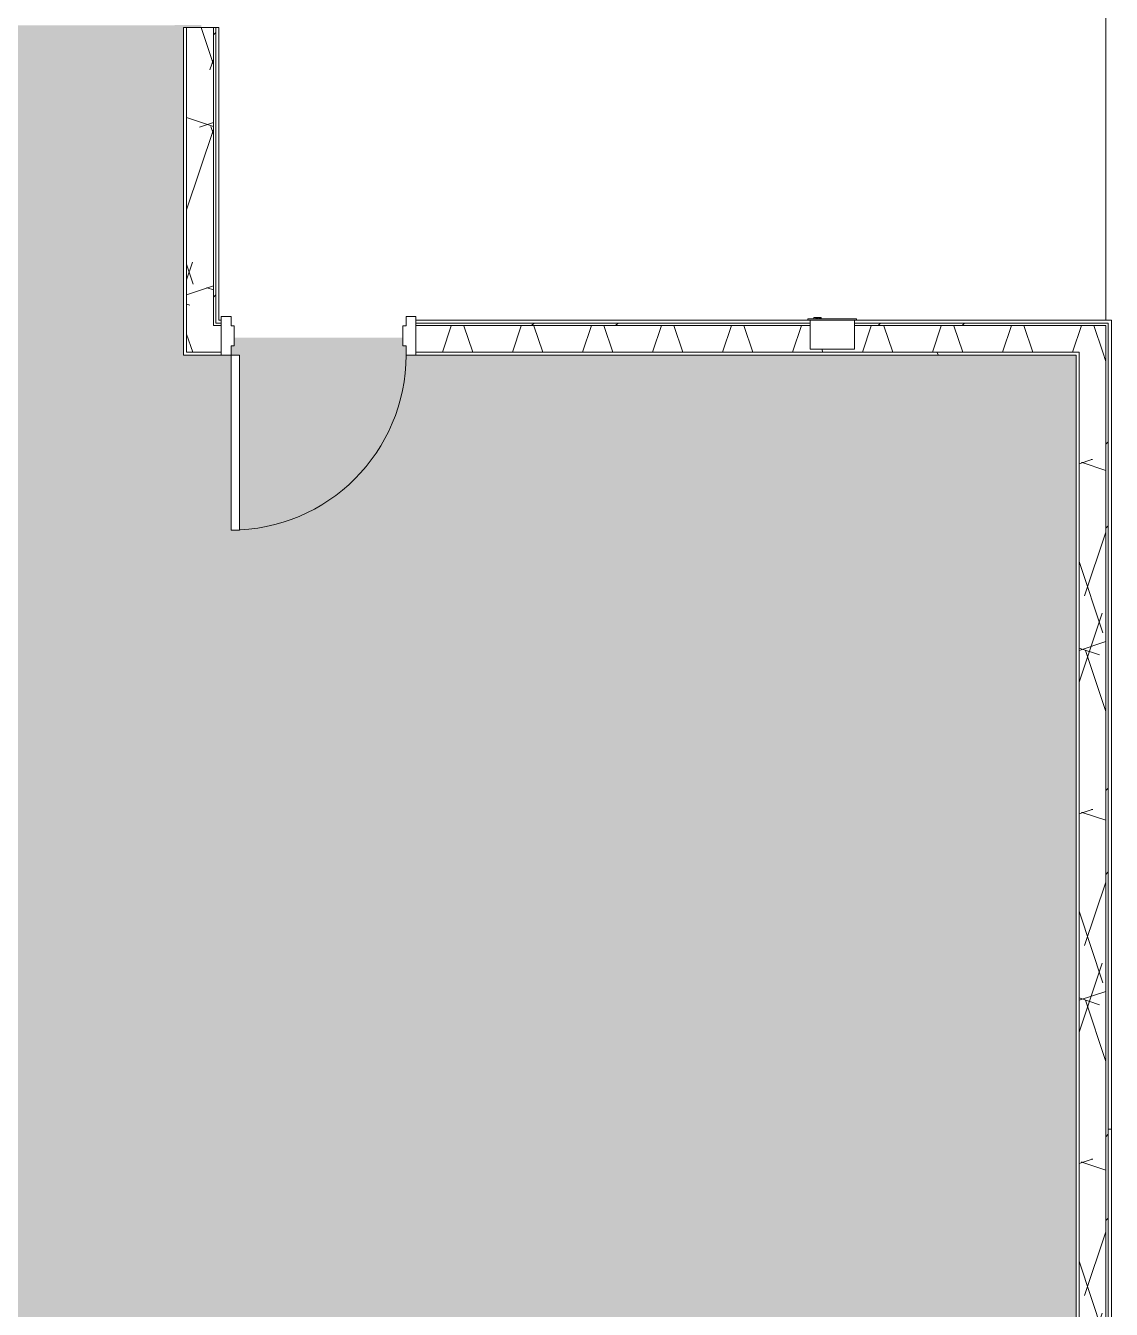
# Model space of a CAD drawing. Header units: inches. Extents: x -1558 to 1975, y 9767 to 12269.
# Drawn here: x 182.2 to 405.5, y 11166.2 to 11430.5 of the extents above; entities that cross this region are included whole.
import ezdxf

# ---------------------------------------------------------------- set-up
doc = ezdxf.new("R2010")
doc.units = ezdxf.units.IN
doc.header["$MEASUREMENT"] = 0
for name, color, linetype, lineweight in [('0-1', 7, 'Continuous', 5), ('A-AREA-PATT-7', 145, 'Continuous', 9), ('A-DOOR', 31, 'Continuous', 9), ('A-DOOR-FRAM', 31, 'Continuous', 9), ('A-FLOR-1', 7, 'Continuous', 9), ('A-WALL', 113, 'Continuous', 9), ('A-WALL-PATT-5', 111, 'Continuous', 9), ('E-FIRE', 2, 'Continuous', 9), ('I-WALL', 2, 'Continuous', 9)]:
    doc.layers.add(name, color=color, linetype=linetype, lineweight=lineweight)
pattern_1 = [(0, (3885.564, 0), (115.2, 28.8), [4.752, -81.648, 4.752, -81.648, -460.8]), (0, (3885.564, 0), (115.2, 28.8), [-172.8, 4.752, -168.048, 4.752, -81.648, -201.6]), (0, (3885.564, 0), (115.2, 28.8), [-432, 4.752, -52.848, 4.752, -139.248]), (120, (3928.764, 14.4), (-82.54153, 85.366127), [4.752, -81.648, 4.752, -81.648, -460.8]), (120, (3928.764, 14.4), (-82.54153, 85.366127), [-172.8, 4.752, -168.048, 4.752, -81.648, -201.6]), (120, (3928.764, 14.4), (-82.54153, 85.366127), [-432, 4.752, -52.848, 4.752, -139.248]), (240, (3943.164, 72), (-32.65847, -114.16613), [4.752, -81.648, 4.752, -81.648, -460.8]), (240, (3943.164, 72), (-32.65847, -114.16613), [-172.8, 4.752, -168.048, 4.752, -81.648, -201.6]), (240, (3943.164, 72), (-32.65847, -114.16613), [-432, 4.752, -52.848, 4.752, -139.248])]
pattern_2 = [(45, (3885.564, 0), (-35.63818, 35.63818), []), (45, (3885.564, 54), (-35.63818, 35.63818), [])]
pattern_3 = [(161.57, (3887.364, 1.8), (-14.4010124, -0.0012439), [0, -102.456, 11.376, 0]), (18.43, (3883.764, 1.8), (-14.4010124, 0.0012439), [0, -102.456, 11.376, 0]), (108.43, (3887.364, 1.8), (7.1973965, -36.003153), [34.146, -79.686]), (71.57, (3883.764, 1.8), (7.1973965, 36.003153), [34.146, -79.686])]

# ---------------------------------------------------------------- blocks, each defined once
blk = doc.blocks.new('CTR - 1st Phase - Shell_rvt-1-KEY PLAN - 2ND FLOOR')
at = {"layer": 'A-FLOR-1'}
for p, q in [((-3481.17, 11369.86), (-3481.17, 11432.19)), ((-3481.17, 11432.19), (-3481.17, 11369.86))]:
    blk.add_line(p, q, dxfattribs=at)
blk = doc.blocks.new('HOLLOW METAL - UNIT DOOR-2191978-KEY PLAN - 2ND FLOOR')
at = {"layer": 'A-DOOR'}
for p, q in [((18, 39.875), (16.25, 39.875)), ((16.25, 39.875), (16.25, 3.875)), ((18, 3.875), (18, 39.875)), ((16.25, 3.875), (18, 3.875))]:
    blk.add_line(p, q, dxfattribs=at)
blk.add_arc((18, 3.875), 36, 90, 180, dxfattribs=at)
at = {"layer": 'A-DOOR-FRAM'}
for p, q in [((-18, 3.875), (-20, 3.875)), ((-20, 3.875), (-20, -4.125)), ((-18, 1.9375), (-18, 3.875)), ((18, 3.875), (18, 1.9375)), ((20, 3.875), (18, 3.875)), ((20, -4.125), (20, 3.875)), ((-17.375, 1.9375), (-18, 1.9375)), ((-17.375, -2.1875), (-17.375, 1.9375)), ((18, 1.9375), (17.375, 1.9375)), ((17.375, 1.9375), (17.375, -2.1875)), ((-18, -4.125), (-18, -2.1875)), ((-18, -2.1875), (-17.375, -2.1875)), ((17.375, -2.1875), (18, -2.1875)), ((18, -2.1875), (18, -4.125)), ((-20, -4.125), (-18, -4.125)), ((18, -4.125), (20, -4.125))]:
    blk.add_line(p, q, dxfattribs=at)
blk = doc.blocks.new('104416 - Fire Extinguishers - Wall - Class A - Light - 2A-2205533-KEY PLAN - 2ND FLOOR')
at = {"layer": 'E-FIRE'}
for p, q in [((13.19, 3.88), (13.19, 3.62)), ((23.19, 3.88), (13.19, 3.88)), ((13.19, 3.88), (23.19, 3.88)), ((13.19, 3.88), (13.19, 3.62)), ((23.19, 3.62), (13.19, 3.62)), ((13.63, -2.37), (13.63, 3.62)), ((14.41, 3.88), (14.41, 4.13)), ((14.41, 3.88), (14.41, 4.13)), ((14.41, 3.88), (14.41, 4.13)), ((14.44, 4.13), (14.84, 4.13)), ((14.44, 3.88), (14.44, 4.13)), ((14.84, 4.13), (15.08, 4.13)), ((14.84, 4.13), (15.03, 4.13)), ((14.84, 3.88), (14.84, 4.13)), ((14.95, 3.88), (14.95, 4.13)), ((15.03, 4.13), (15.11, 4.13)), ((15.03, 3.88), (15.03, 4.13)), ((15.04, 3.88), (15.04, 4.13)), ((15.08, 3.88), (15.08, 4.13)), ((15.08, 3.88), (15.08, 4.13)), ((15.11, 3.88), (15.11, 4.13)), ((15.11, 3.88), (15.11, 4.13)), ((15.11, 4.13), (15.24, 4.13)), ((15.11, 3.88), (15.11, 4.13)), ((15.24, 4.13), (15.51, 4.13)), ((15.24, 3.88), (15.24, 4.13)), ((15.51, 4.13), (15.73, 4.13)), ((15.51, 3.88), (15.51, 4.13)), ((15.73, 4.13), (15.91, 4.13)), ((15.73, 4.13), (15.91, 4.13)), ((15.73, 4.13), (15.87, 4.13)), ((15.73, 3.88), (15.73, 4.13)), ((15.87, 4.13), (15.91, 4.13)), ((15.87, 3.88), (15.87, 4.13)), ((15.91, 3.88), (15.91, 4.13)), ((15.91, 3.88), (15.91, 4.13)), ((15.91, 3.88), (15.91, 4.13)), ((15.94, 3.88), (15.94, 4.13)), ((15.94, 3.88), (15.94, 4.13)), ((22.75, 3.62), (22.75, -2.37)), ((23.19, 3.62), (23.19, 3.88)), ((23.19, 3.62), (23.19, 3.88)), ((22.75, -2.37), (13.63, -2.37))]:
    blk.add_line(p, q, dxfattribs=at)

msp = doc.modelspace()

# ---------------------------------------------------------------- hatches: boundary and pattern name
at = {"layer": 'A-AREA-PATT-7'}
h = msp.add_hatch(color=256, dxfattribs=at)
h.paths.add_polyline_path([(224.42, 11362.61), (226.17, 11362.61), (226.17, 11326.61), (224.42, 11326.61), (224.42, 11362.44)], flags=0)
h.paths.add_polyline_path([(197.96, 11130.63), (398.27, 11130.63), (398.27, 11362.61), (260.42, 11362.61), (260.42, 11364.55), (259.79, 11364.55), (259.79, 11366.24), (225.04, 11366.24), (225.04, 11364.55), (224.42, 11364.43), (224.42, 11362.61), (214.67, 11362.61), (214.67, 11430.06), (218.29, 11430.06), (218.29, 11430.56), (62.37, 11430.45), (62.37, 11424.33), (33.72, 11424.33), (33.72, 11350.79), (29.75, 11350.79), (29.75, 11280.66), (33.72, 11280.66), (33.72, 11271.13), (56.03, 11271.13), (56.03, 11243.25), (33.72, 11243.25), (33.72, 11130.63), (121.76, 11130.63)], flags=0)
at = {"layer": 'A-WALL-PATT-5'}
h = msp.add_hatch(dxfattribs=at)
h.set_pattern_fill('FP_5', color=256, style=0, pattern_type=2)
h.set_pattern_definition(pattern_3)
h.paths.add_polyline_path([(215.29, 11368.74), (220.79, 11368.74), (220.79, 11430.06), (215.29, 11430.06), (215.29, 11369.24)], flags=0)
h = msp.add_hatch(dxfattribs=at)
h.set_pattern_fill('FP_23', color=256, style=0, pattern_type=2)
h.set_pattern_definition(pattern_2)
h.paths.add_polyline_path([(220.79, 11369.24), (221.29, 11369.28), (221.29, 11430.06), (220.79, 11430.06), (220.79, 11369.46)], flags=0)
h = msp.add_hatch(dxfattribs=at)
h.set_pattern_fill('FP_5', color=256, style=0, pattern_type=2)
h.set_pattern_definition(pattern_3)
h.paths.add_polyline_path([(345.25, 11363.24), (404.39, 11363.24), (404.39, 11368.74), (352.65, 11368.67), (352.65, 11363.86), (343.53, 11363.86), (343.53, 11368.74), (262.42, 11368.68), (262.42, 11363.24), (344.09, 11363.24)], flags=0)
h.paths.add_polyline_path([(218.6, 11363.24), (222.42, 11363.24), (222.42, 11368.74), (215.29, 11368.74), (215.29, 11363.24)], flags=0)
h = msp.add_hatch(dxfattribs=at)
h.set_pattern_fill('FP_23', color=256, style=0, pattern_type=2)
h.set_pattern_definition(pattern_2)
h.paths.add_polyline_path([(352.65, 11368.74), (404.89, 11368.74), (404.89, 11369.24), (352.65, 11369.23)], flags=0)
h.paths.add_polyline_path([(318.44, 11368.74), (343.53, 11368.74), (343.53, 11369.24), (262.42, 11369.24), (262.42, 11368.74), (286.14, 11368.74)], flags=0)
h.paths.add_polyline_path([(220.79, 11368.74), (222.42, 11368.74), (222.42, 11369.24), (220.79, 11369.24)], flags=0)
h = msp.add_hatch(dxfattribs=at)
h.set_pattern_fill('FP_23', color=256, style=0, pattern_type=2)
h.set_pattern_definition(pattern_2)
h.paths.add_polyline_path([(404.77, 11023.73), (404.89, 11023.75), (404.89, 11368.74), (404.39, 11368.74), (404.39, 11023.73)], flags=0)
h = msp.add_hatch(dxfattribs=at)
h.set_pattern_fill('FP_1', color=256, style=0, pattern_type=2)
h.set_pattern_definition(pattern_1)
h.paths.add_polyline_path([(405.52, 11023.1), (405.52, 11369.24), (404.89, 11369.24), (404.89, 11023.1), (405.24, 11023.1)], flags=0)
h = msp.add_hatch(dxfattribs=at)
h.set_pattern_fill('FP_1', color=256, style=0, pattern_type=2)
h.set_pattern_definition(pattern_1)
h.paths.add_polyline_path([(319.92, 11362.61), (398.89, 11362.61), (398.89, 11363.24), (262.42, 11363.24), (262.42, 11362.61), (319.64, 11362.61)], flags=0)
h.paths.add_polyline_path([(220.79, 11362.61), (222.42, 11362.61), (222.42, 11363.24), (214.67, 11363.24), (214.67, 11362.61), (218.6, 11362.61)], flags=0)
h = msp.add_hatch(dxfattribs=at)
h.set_pattern_fill('FP_1', color=256, style=0, pattern_type=2)
h.set_pattern_definition(pattern_1)
h.paths.add_polyline_path([(398.89, 11032.1), (398.89, 11122.38), (398.27, 11122.38), (398.27, 11032.1)], flags=0)
h.paths.add_polyline_path([(398.86, 11130), (398.89, 11130), (398.89, 11362.61), (398.27, 11362.61), (398.27, 11130)], flags=0)
h = msp.add_hatch(dxfattribs=at)
h.set_pattern_fill('FP_5', color=256, style=0, pattern_type=2)
h.set_pattern_definition(pattern_3)
h.paths.add_polyline_path([(404.39, 11031.48), (404.39, 11363.24), (398.89, 11363.24), (398.89, 11031.48), (404.39, 11031.48)], flags=0)

# ---------------------------------------------------------------- linework, layer by layer
at = {"layer": 'A-WALL'}
for p, q in [((215.29, 11363.24), (215.29, 11430.06)), ((220.79, 11368.74), (220.79, 11430.06)), ((221.29, 11369.24), (221.29, 11430.06)), ((222.42, 11368.74), (220.79, 11368.74)), ((222.42, 11369.24), (221.29, 11369.24)), ((343.53, 11369.24), (262.42, 11369.24)), ((343.53, 11368.74), (262.42, 11368.74)), ((404.89, 11369.24), (352.65, 11369.24)), ((404.39, 11368.74), (352.65, 11368.74)), ((404.39, 11023.73), (404.39, 11368.74)), ((404.89, 11023.1), (404.89, 11369.24)), ((222.42, 11363.24), (215.29, 11363.24)), ((398.89, 11363.24), (262.42, 11363.24)), ((398.89, 11129.5), (398.89, 11363.24))]:
    msp.add_line(p, q, dxfattribs=at)
at = {"layer": 'I-WALL'}
for p, q in [((214.67, 11430.06), (214.67, 11362.61)), ((221.92, 11430.06), (214.67, 11430.06)), ((221.92, 11369.86), (221.92, 11430.06)), ((222.42, 11369.86), (221.92, 11369.86)), ((343.09, 11369.86), (262.42, 11369.86)), ((405.52, 11369.86), (353.09, 11369.86)), ((405.52, 11023.1), (405.52, 11369.86)), ((214.67, 11362.61), (222.42, 11362.61)), ((262.42, 11362.61), (398.27, 11362.61)), ((398.27, 11362.61), (398.27, 11130.63))]:
    msp.add_line(p, q, dxfattribs=at)

# ---------------------------------------------------------------- block references
at = {"layer": '0-1'}
msp.add_blockref('CTR - 1st Phase - Shell_rvt-1-KEY PLAN - 2ND FLOOR', (3885.56, 0), dxfattribs=at)
at = {"layer": 'A-DOOR', "rotation": 180}
msp.add_blockref('HOLLOW METAL - UNIT DOOR-2191978-KEY PLAN - 2ND FLOOR', (242.42, 11366.49), dxfattribs=at)
at = {"layer": 'E-FIRE'}
msp.add_blockref('104416 - Fire Extinguishers - Wall - Class A - Light - 2A-2205533-KEY PLAN - 2ND FLOOR', (329.9, 11366.24), dxfattribs=at)

doc.saveas('drawing.dxf')
